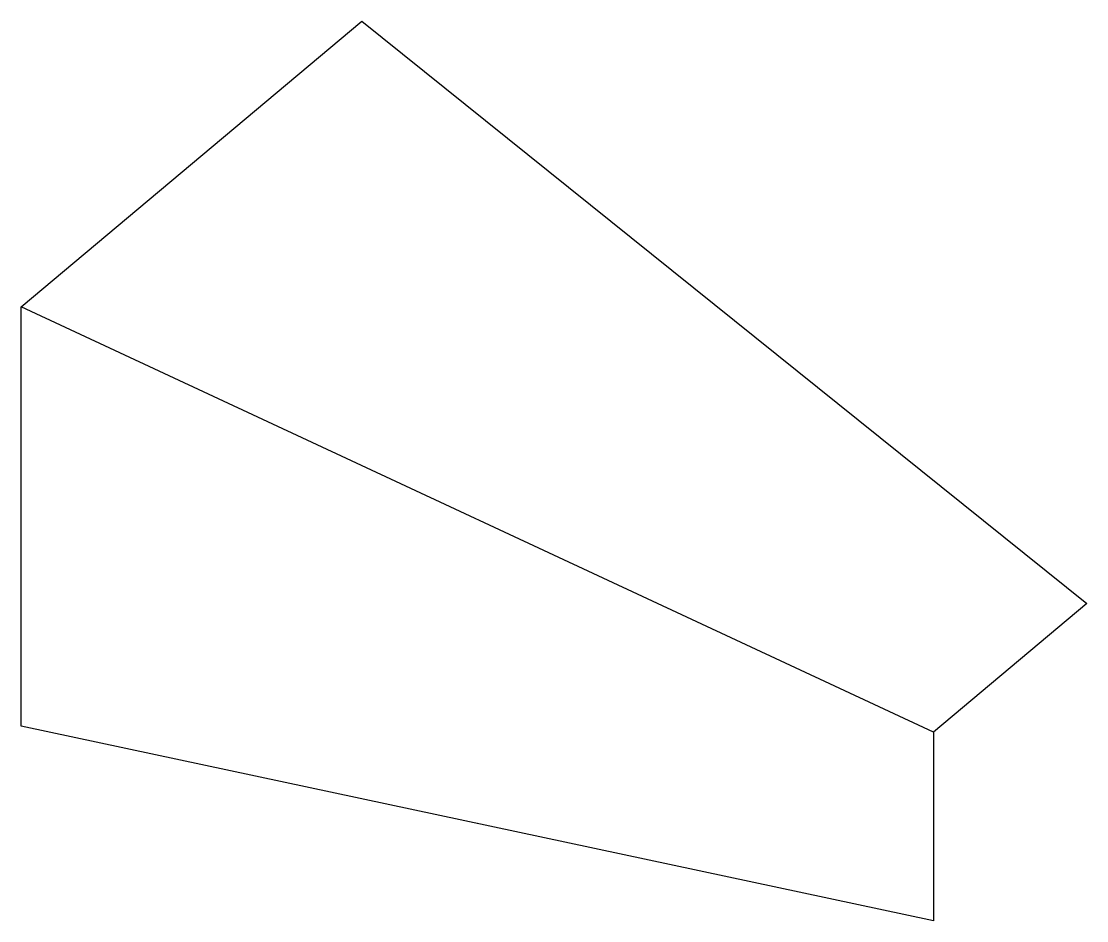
# Model space of a CAD drawing. Header units: millimetres. Extents: x 0 to 437, y -80 to 289.
import ezdxf

# ---------------------------------------------------------------- set-up
doc = ezdxf.new("R2010")
doc.units = ezdxf.units.MM
doc.layers.get('0').update_dxf_attribs({"linetype": 'CONTINUOUS'})

msp = doc.modelspace()

# ---------------------------------------------------------------- linework, layer by layer
for p, q in [((0, 0), (0, 172.14)), ((374.42, -79.91), (0, 0)), ((374.42, -2.45), (374.42, -79.91))]:
    msp.add_line(p, q)
msp.add_lwpolyline([(0, 172.14), (139.73, 289.38), (437.3, 50.31), (374.42, -2.45)], close=True)

doc.saveas('drawing.dxf')
